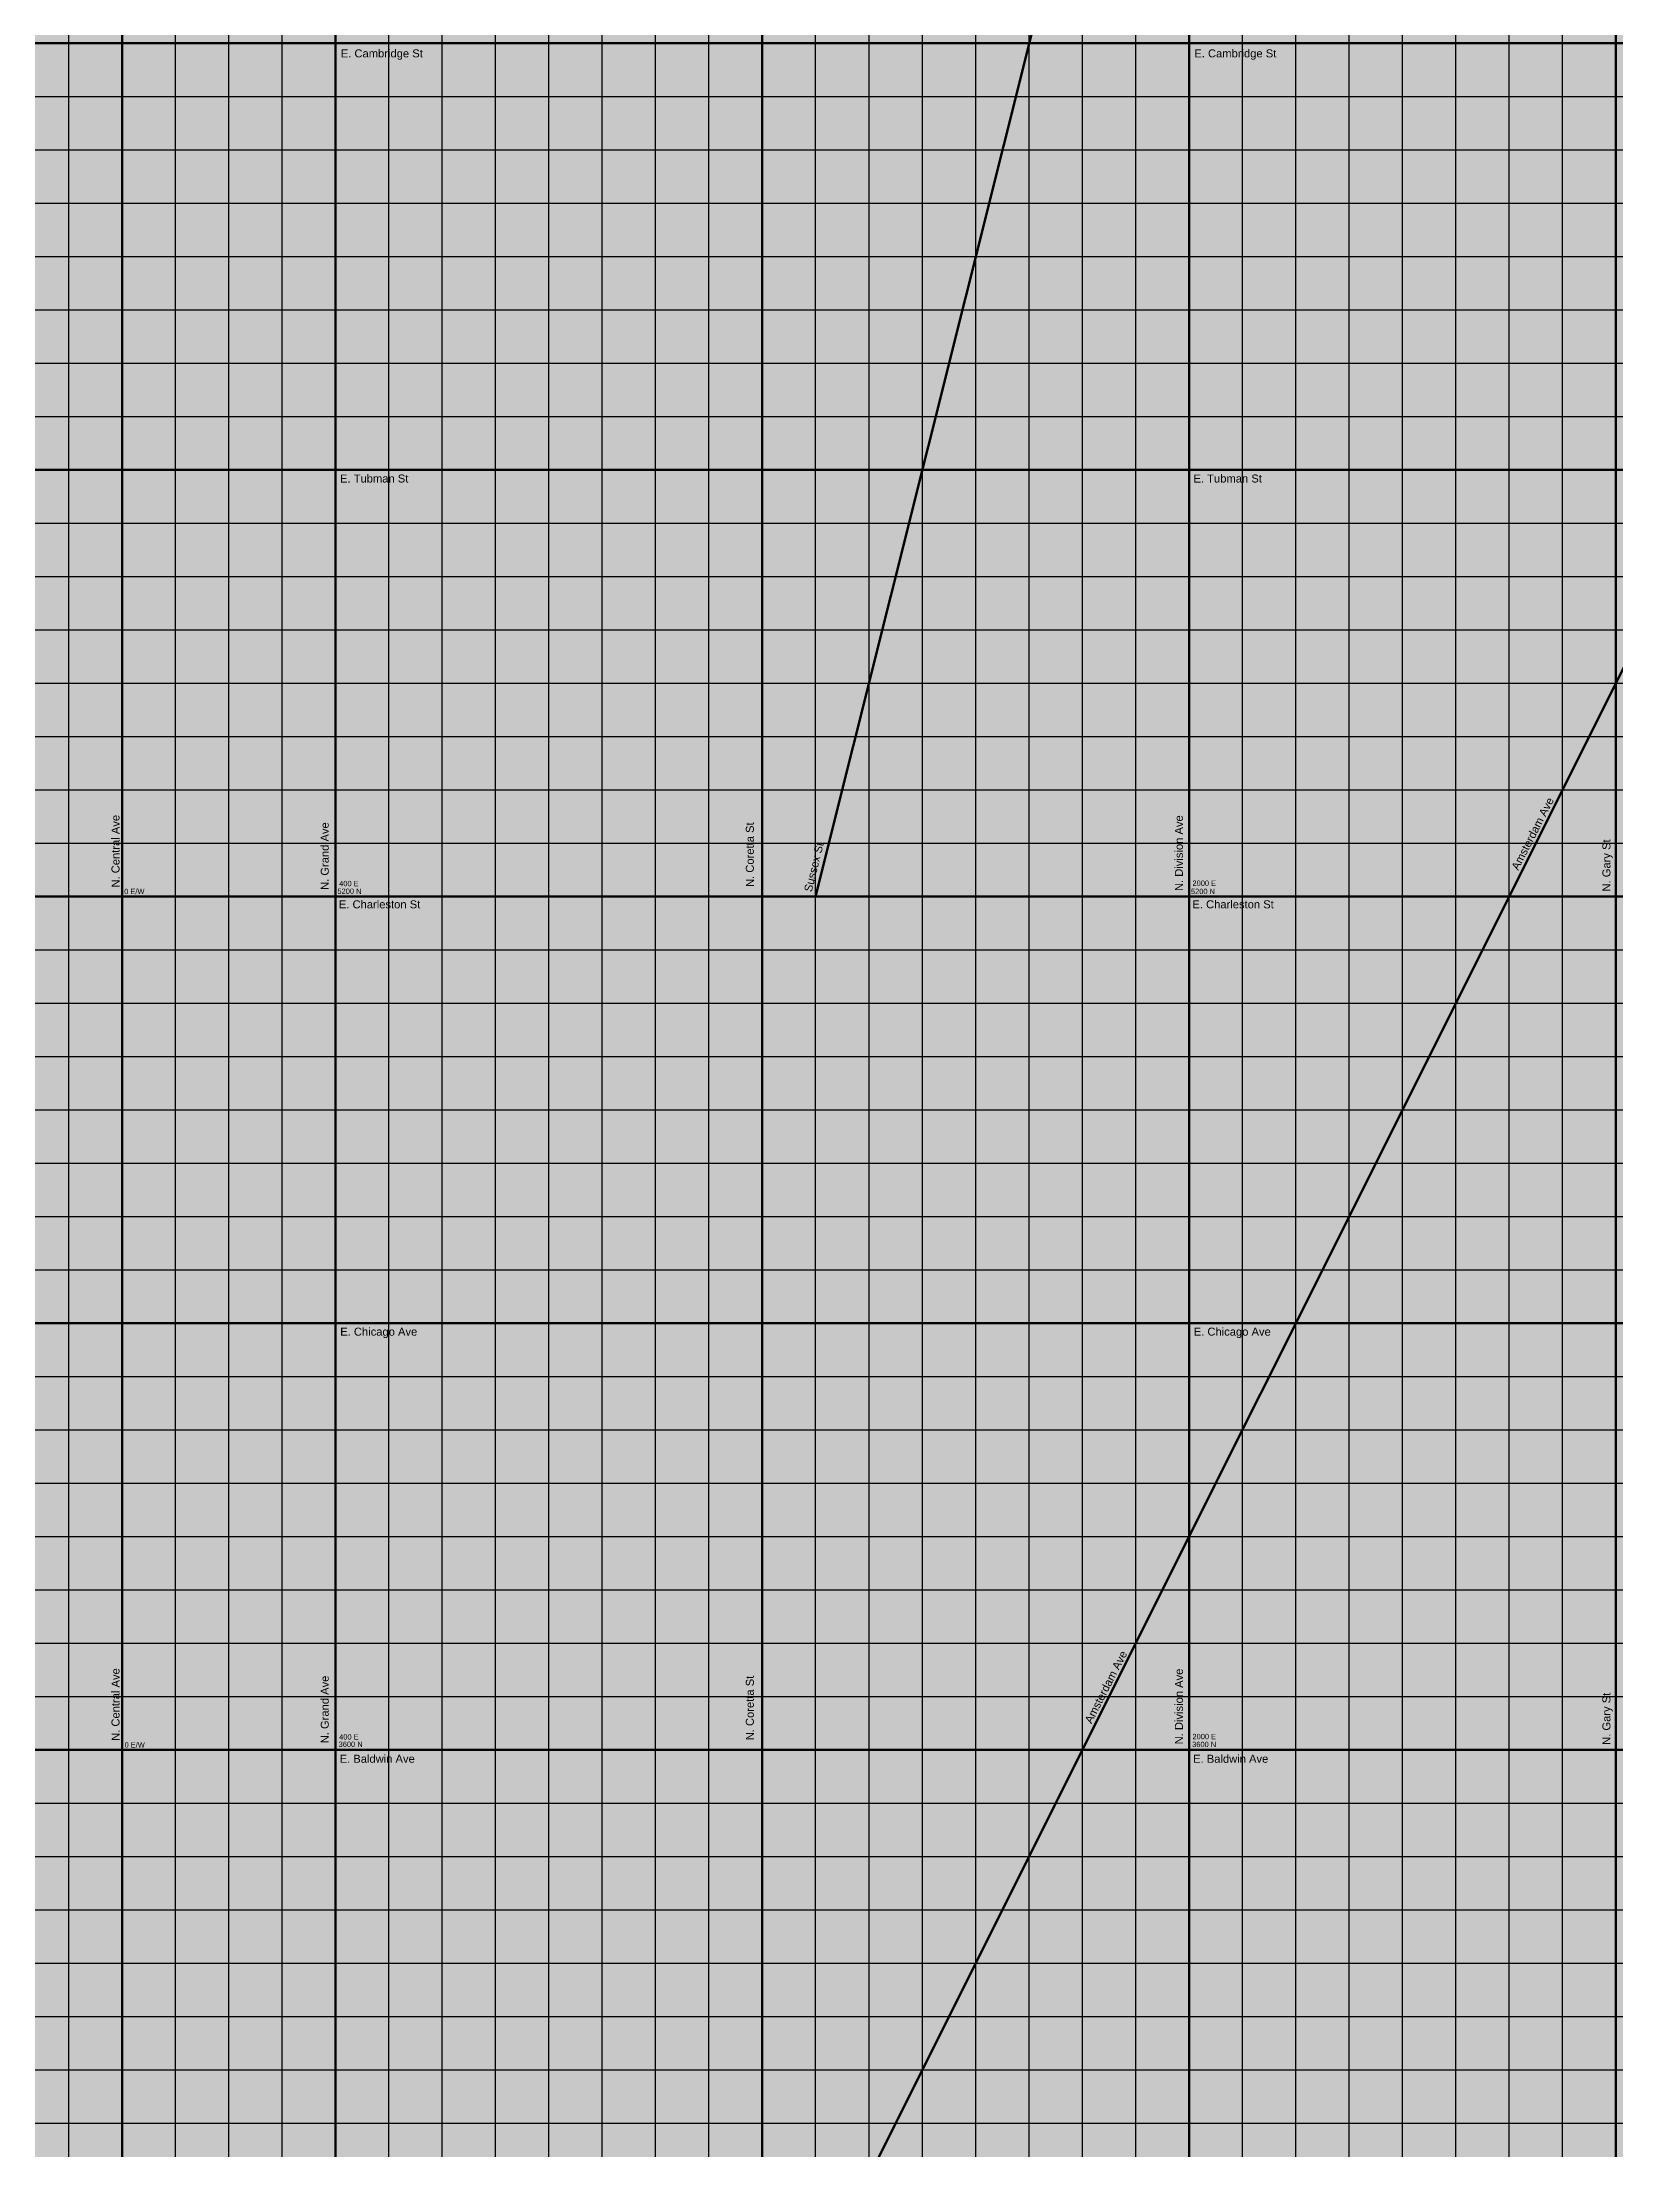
# Model space of a CAD drawing. Header units: inches. Extents: x -196 to 213, y -195 to 213.
# Drawn here: x 5 to 64, y 65 to 144 of the extents above; entities that cross this region are included whole.
import ezdxf

# ---------------------------------------------------------------- set-up
doc = ezdxf.new("R2010")
doc.units = ezdxf.units.IN
doc.header["$MEASUREMENT"] = 0
for name, color, linetype, lineweight in [('dia-major-st', 7, 'Continuous', 80), ('streets-major', 7, 'Continuous', 80), ('streets-minor', 7, 'Continuous', 30), ('text', 7, 'Continuous', 30), ('zone-mixed', 1, 'Continuous', 0)]:
    doc.layers.add(name, color=color, linetype=linetype, lineweight=lineweight)
doc.styles.get("Standard").update_dxf_attribs({"font": 'arial.ttf'})

msp = doc.modelspace()

# ---------------------------------------------------------------- hatches: boundary and pattern name
at = {"layer": 'zone-mixed', "true_color": 0xf99006, "transparency": 33554559}
h = msp.add_hatch(color=30, dxfattribs=at)
h.dxf.hatch_style = 1
h.paths.add_polyline_path([(112, 176), (48, 176), (48, 192), (32, 192), (32, 208), (-144, 208), (-144, 192), (-160, 192), (-160, 144), (-192, 144), (-192, 80), (-176, 80), (-176, 64), (-192, 64), (-192, -160), (-176, -160), (-176, -176), (-192, -176), (-192, -192), (160, -192), (160, -176), (176, -176), (176, -192), (208, -192), (208, 80), (192, 80), (192, 96), (208, 96), (208, 112), (144, 112), (144, -128), (-128, -128), (-128, 144), (112, 144)])
at = {"layer": 'zone-mixed', "transparency": 33554559}
h = msp.add_hatch(color=210, dxfattribs=at)
h.dxf.hatch_style = 1
h.paths.add_polyline_path([(144, 112), (112, 112), (112, 144), (-128, 144), (-128, -128), (144, -128)])
h.paths.add_polyline_path([(-80, -80), (-80, 96), (96, 96), (96, -80)], flags=16)
h.paths.add_polyline_path([(-48, -48), (-48, 64), (64, 64), (64, -48)], flags=0)
h.paths.add_polyline_path([(-16, -16), (-16, 32), (32, 32), (32, -16)], flags=0)
h.paths.add_polyline_path([(-8, -6), (-8, 22), (0, 22), (0, 16), (16, 16), (16, 0), (0, 0), (0, -6)], flags=0)
h = msp.add_hatch(color=231, dxfattribs=at)
h.dxf.hatch_style = 1
h.paths.add_polyline_path([(96, 96), (-80, 96), (-80, -80), (96, -80)])
h.paths.add_polyline_path([(64, -48), (-48, -48), (-48, 64), (64, 64)], flags=16)
h.paths.add_polyline_path([(32, -16), (-16, -16), (-16, 32), (32, 32)], flags=0)
h.paths.add_polyline_path([(16, 0), (0, 0), (0, -6), (-8, -6), (-8, 22), (0, 22), (0, 16), (16, 16)], flags=0)

# ---------------------------------------------------------------- linework, layer by layer
at = {"layer": 'dia-major-st'}
for p, q in [((12, 16), (92, 176)), ((34, 112), (50, 176))]:
    msp.add_line(p, q, dxfattribs=at)
at = {"layer": 'streets-major'}
for p, q in [((8, 16), (8, 208)), ((16, 16), (16, 208)), ((32, -192), (32, 208)), ((48, -192), (48, 208)), ((64, -192), (64, 176)), ((-192, 144), (208, 144)), ((-192, 128), (208, 128)), ((-192, 112), (208, 112)), ((-192, 96), (208, 96)), ((-192, 80), (208, 80))]:
    msp.add_line(p, q, dxfattribs=at)
at = {"layer": 'streets-minor'}
for p, q in [((6, 16), (6, 208)), ((10, 16), (10, 208)), ((12, 16), (12, 208)), ((14, 16), (14, 208)), ((18, -192), (18, 208)), ((20, -192), (20, 208)), ((22, -10), (22, 208)), ((24, -192), (24, 208)), ((26, -192), (26, 208)), ((28, -192), (28, 208)), ((30, -192), (30, 208)), ((34, -192), (34, 192)), ((36, -192), (36, 192)), ((38, -192), (38, 192)), ((40, -192), (40, 192)), ((42, -192), (42, 192)), ((44, -192), (44, 192)), ((46, -192), (46, 192)), ((50, -192), (50, 176)), ((52, -192), (52, 176)), ((54, -192), (54, 176)), ((56, -192), (56, 176)), ((58, -192), (58, 176)), ((60, -192), (60, 176)), ((62, -192), (62, 176)), ((-192, 142), (184, 142)), ((-192, 140), (144, 140)), ((-192, 138), (144, 138)), ((-192, 136), (144, 136)), ((-192, 134), (208, 134)), ((-192, 132), (208, 132)), ((-192, 130), (208, 130)), ((-192, 126), (208, 126)), ((-192, 124), (208, 124)), ((-192, 122), (208, 122)), ((-192, 120), (208, 120)), ((-192, 118), (208, 118)), ((-192, 116), (208, 116)), ((-192, 114), (208, 114)), ((-192, 110), (208, 110)), ((-192, 108), (208, 108)), ((-192, 106), (208, 106)), ((-192, 104), (208, 104)), ((-192, 102), (208, 102)), ((-192, 100), (208, 100)), ((-192, 98), (208, 98)), ((-192, 94), (192, 94)), ((-192, 92), (192, 92)), ((-192, 90), (192, 90)), ((-192, 88), (192, 88)), ((-192, 86), (192, 86)), ((-192, 84), (192, 84)), ((-192, 82), (192, 82)), ((-176, 78), (208, 78)), ((-176, 76), (208, 76)), ((-176, 74), (208, 74)), ((-176, 72), (208, 72)), ((-176, 70), (208, 70)), ((-176, 68), (208, 68)), ((-176, 66), (208, 66))]:
    msp.add_line(p, q, dxfattribs=at)

# ---------------------------------------------------------------- texts
at = {"layer": 'text'}
for s, height, p in [('E. Cambridge St', 0.3, (16.196, 143.467)), ('E. Cambridge St', 0.3, (48.196, 143.467)), ('E. Tubman St', 0.3, (16.167, 127.525)), ('E. Tubman St', 0.3, (48.167, 127.525)), ('0 E/W', 0.2, (8.075, 112.09)), ('5200 N', 0.2, (16.07, 112.098)), ('400 E', 0.2, (16.136, 112.386)), ('5200 N', 0.2, (48.071, 112.091)), ('2000 E', 0.2, (48.127, 112.399)), ('E. Charleston St', 0.3, (16.124, 111.557)), ('E. Charleston St', 0.3, (48.124, 111.557)), ('E. Chicago Ave', 0.3, (16.175, 95.532)), ('E. Chicago Ave', 0.3, (48.175, 95.532)), ('0 E/W', 0.2, (8.089, 80.087)), ('3600 N', 0.2, (16.115, 80.11)), ('400 E', 0.2, (16.136, 80.386)), ('E. Baldwin Ave', 0.3, (16.152, 79.516)), ('3600 N', 0.2, (48.116, 80.103)), ('2000 E', 0.2, (48.127, 80.399)), ('E. Baldwin Ave', 0.3, (48.152, 79.516))]:
    msp.add_text(s, height=height, dxfattribs=at).set_placement(p)
for s, rotation, p in [('Amsterdam Ave', 63, (60.338, 112.961)), ('N. Central Ave', 90, (7.9, 112.336)), ('N. Grand Ave', 90, (15.744, 112.245)), ('N. Coretta St', 90, (31.682, 112.357)), ('N. Division Ave', 90, (47.768, 112.205)), ('Sussex St', 76, (33.85, 112.15)), ('N. Gary St', 90, (63.797, 112.186)), ('N. Central Ave', 90, (7.9, 80.336)), ('Amsterdam Ave', 63, (44.338, 80.961)), ('N. Division Ave', 90, (47.768, 80.205)), ('N. Grand Ave', 90, (15.744, 80.245)), ('N. Coretta St', 90, (31.682, 80.357)), ('N. Gary St', 90, (63.797, 80.186))]:
    msp.add_text(s, height=0.3, rotation=rotation, dxfattribs=at).set_placement(p)

doc.saveas('drawing.dxf')
